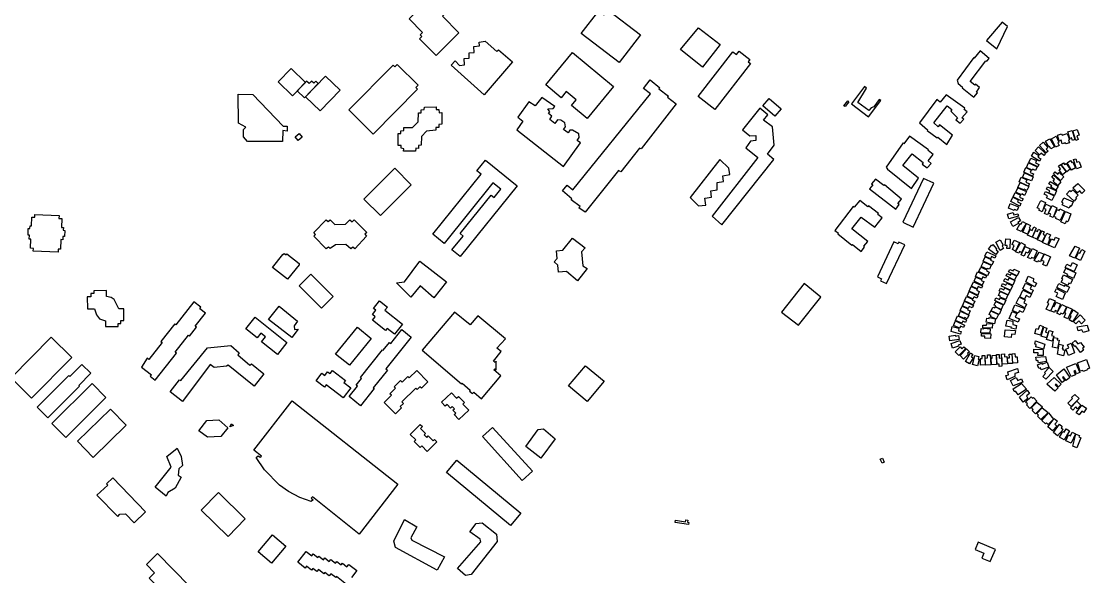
# Model space of a CAD drawing. Header units: metres. Extents: x -118 to 4032, y -3666 to 171.
# Drawn here: x 2927 to 3889, y -3148 to -2648 of the extents above; entities that cross this region are included whole.
import ezdxf

# ---------------------------------------------------------------- set-up
doc = ezdxf.new("R2010")
doc.units = ezdxf.units.M
doc.layers.add('CIVIL_BUILDING', color=6, linetype='Continuous')

msp = doc.modelspace()

# ---------------------------------------------------------------- linework, layer by layer
at = {"layer": 'CIVIL_BUILDING'}
for points in [[(3294.28, -2621.79), (3311.04, -2638.76), (3306.27, -2643.47), (3321.09, -2658.48), (3300.56, -2678.76), (3285.63, -2663.64), (3287.61, -2661.68), (3286.22, -2660.27), (3288.34, -2658.18), (3276.2, -2645.87), (3284.15, -2638.02), (3281.04, -2634.86), (3294.28, -2621.79)], [(3484.52, -2660.18), (3465.35, -2685.09), (3431.32, -2658.91), (3447.06, -2638.46), (3452.07, -2642.31), (3455.5, -2637.85), (3484.52, -2660.18)], [(3536.77, -2653.79), (3556.37, -2668.99), (3540.37, -2689.39), (3520.77, -2673.39), (3536.77, -2653.79)], [(3805.58, -2672.77), (3815.16, -2652.53), (3810.38, -2648.85), (3796.17, -2665.37), (3805.58, -2672.77)], [(3344.63, -2665.91), (3355.35, -2675.05), (3356.68, -2673.72), (3369.32, -2684.6), (3343.72, -2714.2), (3314.23, -2687.37), (3317.68, -2683.62), (3321.58, -2687.91), (3326.08, -2687.22), (3325.82, -2681.54), (3330.24, -2681.29), (3330.24, -2676.25), (3334.78, -2675.99), (3334.66, -2670.82), (3339.7, -2670.19), (3339.39, -2666.78), (3344.63, -2665.91)], [(3536.5, -2715.68), (3567.97, -2675.45), (3571.15, -2677.95), (3573.58, -2674.84), (3583.17, -2682.34), (3581.58, -2684.37), (3583.78, -2686.08), (3551.47, -2727.38), (3536.5, -2715.68)], [(3785.05, -2716.31), (3788.08, -2712.27), (3787.32, -2711.72), (3790.12, -2707.7), (3786.45, -2704.69), (3785.72, -2705.53), (3781.69, -2702.26), (3795.71, -2683.6), (3796.49, -2683.97), (3798.62, -2681.34), (3790.61, -2674.46), (3785.34, -2681.22), (3784.83, -2680.72), (3769.92, -2701.01), (3770.76, -2703.89), (3774.83, -2707.43), (3774.38, -2708), (3785.05, -2716.31)], [(3423.32, -2676.11), (3460.46, -2706.69), (3436.75, -2735.48), (3422.5, -2723.74), (3426.65, -2718.71), (3417.65, -2711.3), (3413.15, -2716.77), (3399.26, -2705.33), (3423.32, -2676.11)], [(3170.03, -2690.5), (3182.92, -2702.96), (3171.22, -2715.07), (3158.32, -2702.61), (3170.03, -2690.5)], [(3265.58, -2686.8), (3284.46, -2705.55), (3282.34, -2707.68), (3283.89, -2709.21), (3243.86, -2749.54), (3221.88, -2727.72), (3261.89, -2687.4), (3263.45, -2688.95), (3265.58, -2686.8)], [(3175.44, -2710.7), (3181.91, -2716.95), (3194.39, -2704.04), (3192.2, -2701.93), (3190.4, -2703.81), (3188.39, -2701.87), (3186.22, -2704.12), (3183.93, -2701.91), (3175.44, -2710.7)], [(3200.94, -2697.26), (3214.21, -2710.09), (3196.18, -2728.74), (3182.91, -2715.92), (3200.94, -2697.26)], [(3516.86, -2722.26), (3485.13, -2762.86), (3483.9, -2762.35), (3467.05, -2783.49), (3464.79, -2782.4), (3434.7, -2819.8), (3429.06, -2815.83), (3430.21, -2814.69), (3422.29, -2808.61), (3422.89, -2807.85), (3414.4, -2800.68), (3418.49, -2795.59), (3423.73, -2799.81), (3493.63, -2713.39), (3487.44, -2708.61), (3493.37, -2700.55), (3502.1, -2707.95), (3501.29, -2708.88), (3509.81, -2715.49), (3509.12, -2716.34), (3516.86, -2722.26)], [(3674.76, -2722.42), (3690.17, -2733.88), (3701.07, -2719.24), (3699.78, -2718.32), (3694.85, -2724.92), (3692.28, -2725.85), (3690.35, -2728.44), (3680.3, -2720.97), (3688.09, -2708.16), (3686.37, -2706.82), (3674.76, -2722.42)], [(3135.55, -2713.84), (3162.68, -2742.5), (3166.28, -2742.51), (3166.31, -2746.79), (3162.34, -2746.26), (3162.3, -2756.26), (3130.52, -2756.13), (3127.09, -2751.9), (3127.13, -2745.36), (3129.15, -2743.44), (3122.54, -2739.64), (3122.14, -2713.64), (3135.55, -2713.84)], [(3373.18, -2745.71), (3415.42, -2778.82), (3430.68, -2757.51), (3427.61, -2755.41), (3429.53, -2752.62), (3429.14, -2749.17), (3423.29, -2745.9), (3420.89, -2746), (3419.45, -2748.5), (3415.22, -2745.52), (3417.14, -2743.12), (3416.38, -2739.47), (3412.82, -2736.98), (3409.75, -2736.78), (3407.54, -2739.95), (3403.13, -2736.4), (3404.66, -2733.42), (3401.69, -2731.02), (3402.95, -2729.51), (3401.31, -2726.89), (3405.91, -2726.41), (3407.35, -2724.59), (3395.74, -2716.53), (3389.79, -2724.21), (3384.13, -2720.65), (3374.14, -2734.28), (3378.56, -2738.03), (3373.18, -2745.71)], [(3594.73, -2724.05), (3600.41, -2717.41), (3611.37, -2726.79), (3605.7, -2733.42), (3594.73, -2724.05)], [(3667.92, -2724.1), (3671.26, -2719.64), (3672.25, -2720.38), (3668.91, -2724.84), (3667.92, -2724.1)], [(3760.53, -2758.82), (3765.67, -2750.48), (3754.09, -2741.27), (3752.82, -2742.87), (3748.91, -2739.44), (3760.75, -2724.23), (3765.06, -2727.51), (3764.13, -2729.03), (3770.34, -2734.84), (3768.75, -2736.84), (3772.63, -2739.81), (3775.75, -2736.18), (3774.02, -2734.84), (3778.79, -2729.57), (3776.06, -2727.34), (3776.72, -2726.32), (3760.08, -2714.21), (3754.69, -2720.71), (3751.64, -2718.32), (3736.03, -2739.46), (3743.14, -2745.76), (3742.88, -2746.34), (3751.97, -2752.86), (3752.38, -2752.37), (3760.53, -2758.82)], [(3284.37, -2738.63), (3284.63, -2730.46), (3287.16, -2730.32), (3287.16, -2727.67), (3289.88, -2727.47), (3290.08, -2725.21), (3300.45, -2725.01), (3300.58, -2727.47), (3302.98, -2727.53), (3303.17, -2730.32), (3305.63, -2730.12), (3305.57, -2740.69), (3303.11, -2740.89), (3302.91, -2743.48), (3300.38, -2743.61), (3300.38, -2746.14), (3291.94, -2747), (3287.36, -2751.65), (3286.96, -2759.56), (3284.77, -2759.76), (3284.63, -2762.42), (3282.18, -2762.15), (3281.91, -2764.94), (3271.28, -2764.94), (3271.35, -2762.75), (3269.15, -2762.35), (3268.95, -2759.83), (3266.43, -2759.69), (3266.43, -2749.13), (3268.82, -2749), (3268.82, -2746.47), (3271.55, -2746.34), (3271.55, -2743.68), (3279.25, -2743.48), (3284.37, -2738.63)], [(3549.17, -2823.45), (3557.82, -2831.25), (3604.79, -2772.37), (3598.93, -2767.5), (3605.15, -2759.39), (3603.44, -2743.15), (3595.33, -2737.03), (3599.38, -2732.16), (3592.08, -2726.3), (3576.39, -2745.68), (3583.24, -2751.09), (3588.47, -2750.91), (3588.57, -2755.33), (3583.7, -2755.87), (3579.55, -2761.91), (3590.35, -2770.51), (3549.17, -2823.45)], [(3173.56, -2751.9), (3177.2, -2748.95), (3179.91, -2752.3), (3176.27, -2755.24), (3173.56, -2751.9)], [(3728.88, -2798.56), (3735.06, -2789.19), (3720.87, -2777.92), (3729.31, -2767.43), (3739.38, -2775.15), (3738.35, -2776.68), (3742.81, -2779.96), (3746.42, -2775.99), (3743.68, -2773.64), (3748.14, -2767.97), (3743.67, -2764.44), (3744.12, -2763.72), (3726.97, -2751.27), (3721.8, -2758.22), (3721.27, -2757.55), (3706.06, -2779.39), (3707.2, -2781.21), (3728.88, -2798.56)], [(3859.15, -2751.56), (3861.53, -2756.91), (3860.69, -2757.36), (3861.86, -2759.74), (3858.55, -2761.42), (3854.77, -2753.69), (3859.15, -2751.56)], [(3868.99, -2748.92), (3871.04, -2754.4), (3870.06, -2754.65), (3870.94, -2757.36), (3867.64, -2758.45), (3867.26, -2757.3), (3864.56, -2758.2), (3863.58, -2755.1), (3861.86, -2755.68), (3860.23, -2750.66), (3864, -2749.44), (3864.33, -2750.4), (3868.99, -2748.92)], [(3873.41, -2746.34), (3876.02, -2754.4), (3873.74, -2755.17), (3873, -2752.85), (3871.32, -2753.37), (3869.45, -2747.63), (3873.41, -2746.34)], [(3878.12, -2745.31), (3879.8, -2750.47), (3877.8, -2751.18), (3878.87, -2754.46), (3876.68, -2755.17), (3873.93, -2746.67), (3878.12, -2745.31)], [(3843.12, -2760.97), (3849.6, -2767.15), (3847.88, -2768.96), (3845.45, -2766.64), (3844.1, -2768.12), (3840.05, -2764.19), (3843.12, -2760.97)], [(3847.22, -2756.91), (3851.51, -2761.68), (3850.07, -2763.03), (3851.74, -2764.9), (3849.93, -2766.51), (3843.96, -2759.94), (3847.22, -2756.91)], [(3853.33, -2753.69), (3857.66, -2760.97), (3854.35, -2762.96), (3853, -2760.71), (3852.4, -2761.1), (3849.37, -2756.01), (3853.33, -2753.69)], [(3836.32, -2771.08), (3841.3, -2773.34), (3840.37, -2775.46), (3843.54, -2776.88), (3842.7, -2778.88), (3834.5, -2775.27), (3836.32, -2771.08)], [(3838.97, -2765.93), (3843.5, -2768.7), (3842.56, -2770.24), (3845.36, -2771.92), (3844.15, -2773.98), (3836.78, -2769.54), (3838.97, -2765.93)], [(3263.35, -2780.36), (3235.49, -2808.05), (3250.33, -2822.98), (3278.19, -2795.28), (3263.35, -2780.36)], [(3344.99, -2773.12), (3373.53, -2796.24), (3322.21, -2859.62), (3314.84, -2853.65), (3324.8, -2841.36), (3322.08, -2839.15), (3350.23, -2804.39), (3352.95, -2806.6), (3358.89, -2799.26), (3351.78, -2793.51), (3307.72, -2847.92), (3297.48, -2839.62), (3341.1, -2785.76), (3337.27, -2782.66), (3344.99, -2773.12)], [(3556.12, -2772.36), (3529.33, -2806.76), (3536.89, -2814.28), (3543.48, -2813.5), (3542.69, -2807.38), (3548.65, -2806.44), (3548.03, -2800.64), (3553.83, -2799.85), (3553.67, -2793.11), (3559.32, -2792.17), (3558.85, -2786.99), (3565.13, -2786.05), (3564.34, -2780.09), (3556.12, -2772.36)], [(3831.75, -2779.71), (3836.69, -2781.97), (3835.76, -2784.03), (3838.74, -2785.38), (3837.76, -2787.51), (3829.84, -2783.84), (3831.75, -2779.71)], [(3834.27, -2775.33), (3841.96, -2779), (3840.33, -2782.42), (3837.9, -2781.26), (3837.53, -2782.1), (3832.26, -2779.58), (3834.27, -2775.33)], [(3863.07, -2776.88), (3868.15, -2783.58), (3864.89, -2786.09), (3861.72, -2781.84), (3863.07, -2780.87), (3861.16, -2778.36), (3863.07, -2776.88)], [(3865.54, -2775.53), (3866.61, -2776.94), (3867.96, -2775.98), (3871.78, -2781.26), (3868.57, -2783.64), (3863.67, -2776.88), (3865.54, -2775.53)], [(3872.11, -2773.46), (3873.13, -2775.2), (3873.93, -2774.69), (3876.58, -2779.84), (3872.76, -2782.1), (3868.85, -2775.4), (3872.11, -2773.46)], [(3876.77, -2771.85), (3877.8, -2774.95), (3879.8, -2774.3), (3881.48, -2779.39), (3877.24, -2780.81), (3874.53, -2772.56), (3876.77, -2771.85)], [(3714.54, -2817.26), (3717.68, -2813.07), (3716.58, -2811.98), (3719.69, -2808.27), (3704.35, -2795.26), (3703.76, -2795.97), (3696.31, -2790.21), (3692.83, -2794.19), (3693.95, -2795.28), (3690.89, -2798.73), (3714.54, -2817.26)], [(3730.26, -2833.28), (3748.74, -2793.77), (3739.51, -2789.45), (3721.04, -2828.96), (3730.26, -2833.28)], [(3827.56, -2788.35), (3832.68, -2790.73), (3831.8, -2792.73), (3834.97, -2794.21), (3833.99, -2796.33), (3825.69, -2792.53), (3827.56, -2788.35)], [(3830.63, -2784.55), (3838.37, -2788.09), (3836.83, -2791.5), (3828.77, -2788.54), (3830.63, -2784.55)], [(3856.73, -2786.61), (3863.35, -2792.6), (3860.46, -2795.82), (3856.22, -2792.02), (3857.57, -2790.47), (3855.19, -2788.28), (3856.73, -2786.61)], [(3858.22, -2783.51), (3860.46, -2785.58), (3861.86, -2784.09), (3866.05, -2788.02), (3863.07, -2791.24), (3856.64, -2785.25), (3858.22, -2783.51)], [(3824.53, -2797.88), (3832.31, -2801.36), (3830.63, -2804.77), (3828.07, -2803.48), (3827.74, -2804.26), (3822.62, -2801.75), (3824.53, -2797.88)], [(3826.62, -2793.24), (3834.31, -2796.78), (3832.73, -2800.26), (3830.21, -2799.1), (3829.84, -2799.88), (3824.67, -2797.49), (3826.62, -2793.24)], [(3851.37, -2796.98), (3859.39, -2800.78), (3857.43, -2804.9), (3852.4, -2802.52), (3853.33, -2800.59), (3850.35, -2799.17), (3851.37, -2796.98)], [(3853.75, -2792.21), (3860.88, -2796.53), (3858.73, -2799.94), (3854.4, -2797.3), (3855.15, -2796.08), (3852.4, -2794.4), (3853.75, -2792.21)], [(3874.02, -2799.81), (3878.87, -2804.39), (3876.77, -2806.64), (3877.47, -2807.35), (3875.14, -2809.86), (3868.52, -2803.61), (3871.5, -2800.46), (3872.48, -2801.36), (3874.02, -2799.81)], [(3878.45, -2794.14), (3884.93, -2800.39), (3882.18, -2802.9), (3880.27, -2800.71), (3878.17, -2802.58), (3874.11, -2798.07), (3878.45, -2794.14)], [(3683.38, -2855.19), (3686.43, -2851.28), (3685.76, -2850.36), (3689.32, -2846.14), (3675, -2834.94), (3683.55, -2824.37), (3695.66, -2833.43), (3702.2, -2824.96), (3698.52, -2822.07), (3699.03, -2821.08), (3690.14, -2814.17), (3689.55, -2815.05), (3682.13, -2809.26), (3677.05, -2815.43), (3676.16, -2814.87), (3659.83, -2836.37), (3662.87, -2838.84), (3662.38, -2839.37), (3675.11, -2849.64), (3675.48, -2849.1), (3683.38, -2855.19)], [(3820.1, -2806.38), (3824.95, -2808.77), (3824.11, -2810.44), (3827.32, -2812.05), (3826.21, -2814.31), (3818.14, -2810.38), (3820.1, -2806.38)], [(3822.24, -2802.13), (3827, -2804.45), (3826.11, -2806.32), (3829.23, -2807.8), (3828.26, -2809.8), (3820.38, -2805.93), (3822.24, -2802.13)], [(3845.17, -2809.22), (3849.37, -2811.15), (3846.34, -2819.53), (3843.4, -2818.17), (3843.96, -2816.88), (3842.05, -2816.05), (3845.17, -2809.22)], [(3849.41, -2801.29), (3857.24, -2805.03), (3855.19, -2809.28), (3850.39, -2806.96), (3851.28, -2805.1), (3848.3, -2803.68), (3849.41, -2801.29)], [(3866, -2806.83), (3874.39, -2810.44), (3872.44, -2814.63), (3871.6, -2814.18), (3870.66, -2816.18), (3864.56, -2813.34), (3865.45, -2811.34), (3864.23, -2810.76), (3866, -2806.83)], [(3817.63, -2812.18), (3825.27, -2815.14), (3824.02, -2818.43), (3821.55, -2817.46), (3821.27, -2818.24), (3816.05, -2816.24), (3817.63, -2812.18)], [(3849.88, -2812.5), (3854.68, -2814.69), (3851.23, -2822.36), (3848.44, -2821.07), (3850.07, -2817.46), (3848.06, -2816.56), (3849.88, -2812.5)], [(3855.33, -2813.99), (3859.62, -2815.92), (3856.31, -2824.55), (3853.51, -2823.33), (3854.26, -2821.59), (3852.3, -2820.68), (3855.33, -2813.99)], [(3862.42, -2816.95), (3866.56, -2818.88), (3862.7, -2827.26), (3858.78, -2825.45), (3859.15, -2824.61), (3857.1, -2823.71), (3859.99, -2817.4), (3861.86, -2818.24), (3862.42, -2816.95)], [(3867.36, -2819.2), (3872.25, -2821.39), (3869.83, -2827.9), (3869.22, -2828.42), (3868.1, -2827.9), (3867.03, -2830.22), (3863.16, -2828.48), (3867.36, -2819.2)], [(2939.08, -2822.06), (2960.92, -2822.89), (2960.82, -2825.51), (2963.53, -2825.61), (2963.23, -2833.57), (2964.78, -2833.63), (2964.69, -2836.17), (2965.98, -2836.22), (2965.77, -2841.73), (2964.29, -2841.67), (2964.18, -2844.66), (2962.54, -2844.6), (2962.21, -2853.11), (2960.12, -2853.03), (2960.02, -2855.74), (2937.7, -2854.88), (2937.8, -2852.42), (2935.33, -2852.33), (2935.63, -2844.24), (2934.05, -2844.18), (2934.18, -2840.67), (2932.95, -2840.62), (2933.18, -2834.61), (2934.72, -2834.66), (2934.81, -2832.18), (2936.05, -2832.22), (2936.35, -2824.34), (2938.99, -2824.43), (2939.08, -2822.06)], [(3209.28, -2831.06), (3219.08, -2830.75), (3222.92, -2826.75), (3224.88, -2828.48), (3226.84, -2826.83), (3238.2, -2838.04), (3236.48, -2839.77), (3237.81, -2841.41), (3227.23, -2852.77), (3225.43, -2851.28), (3223.7, -2852.93), (3219.24, -2848.95), (3210.04, -2849.35), (3205.21, -2852.62), (3203.57, -2851.21), (3201.45, -2852.85), (3190.48, -2841.56), (3191.97, -2839.92), (3190.4, -2838.12), (3201.45, -2826.68), (3203.17, -2828.16), (3204.97, -2826.75), (3209.28, -2831.06)], [(3820.38, -2820.11), (3821.08, -2822.3), (3824.48, -2821.26), (3825.13, -2823.45), (3816.47, -2825.97), (3815.16, -2821.72), (3820.38, -2820.11)], [(3825.18, -2824.61), (3826.95, -2827.77), (3824.67, -2829.06), (3825.13, -2829.9), (3820.15, -2832.67), (3817.91, -2828.67), (3825.18, -2824.61)], [(3828.72, -2828.29), (3832.08, -2830.09), (3827.65, -2837.37), (3823.78, -2835.37), (3826.62, -2830.03), (3827.56, -2830.54), (3828.72, -2828.29)], [(3832.45, -2830.15), (3835.9, -2831.77), (3834.78, -2834.21), (3835.48, -2834.54), (3833.1, -2839.75), (3828.95, -2837.82), (3832.45, -2830.15)], [(3838.83, -2833.18), (3841.07, -2834.21), (3837.3, -2842.46), (3833.29, -2840.59), (3835.67, -2835.44), (3837.44, -2836.27), (3838.83, -2833.18)], [(3843.17, -2835.24), (3845.36, -2836.27), (3841.72, -2844.2), (3837.62, -2842.33), (3840.33, -2836.47), (3842.24, -2837.31), (3843.17, -2835.24)], [(3846.01, -2836.53), (3848.25, -2837.56), (3847.22, -2839.75), (3849.27, -2840.72), (3846.57, -2846.58), (3842.33, -2844.65), (3846.01, -2836.53)], [(3434.7, -2852.1), (3431.42, -2855.55), (3432.8, -2868.17), (3436.52, -2870.67), (3427.96, -2881.65), (3417.94, -2873.26), (3410.94, -2873.78), (3410.34, -2867.47), (3406.79, -2864.54), (3409.56, -2861.42), (3408.96, -2854.61), (3414.83, -2854), (3423.47, -2843.19), (3434.7, -2852.1)], [(3698.11, -2877.97), (3701.83, -2879.73), (3700.94, -2881.61), (3706.17, -2884.09), (3722.66, -2849.19), (3717.46, -2846.74), (3716.69, -2848.37), (3712.94, -2846.59), (3698.11, -2877.97)], [(3808.64, -2844.65), (3811.29, -2849.67), (3810.41, -2850.12), (3811.76, -2852.64), (3808.59, -2854.31), (3804.58, -2846.84), (3808.64, -2844.65)], [(3813.58, -2843.94), (3817.58, -2844.2), (3817.26, -2852.64), (3814.74, -2852.44), (3814.93, -2850), (3813.2, -2849.87), (3813.58, -2843.94)], [(3821.27, -2844.91), (3826.11, -2847.23), (3822.43, -2854.96), (3819.63, -2853.6), (3821.36, -2850), (3819.31, -2849.03), (3821.27, -2844.91)], [(3827.09, -2847.29), (3831.29, -2849.22), (3828.58, -2855.28), (3827.7, -2856.05), (3826.16, -2855.34), (3825.46, -2856.76), (3822.57, -2855.47), (3827.09, -2847.29)], [(3850.53, -2838.72), (3853.84, -2840.27), (3852.35, -2843.49), (3853.51, -2844), (3851.14, -2849.29), (3846.66, -2847.23), (3850.53, -2838.72)], [(3858.59, -2842.39), (3861.9, -2843.88), (3857.57, -2851.86), (3852.21, -2849.48), (3854.73, -2843.81), (3857.38, -2845.04), (3858.59, -2842.39)], [(3166.21, -2857.36), (3177.1, -2866.17), (3177.2, -2867.32), (3166.77, -2880.21), (3153.3, -2869.59), (3162.38, -2857.93), (3163.77, -2857.2), (3165.47, -2858.24), (3166.21, -2857.36)], [(3796.75, -2855.47), (3804.77, -2859.27), (3803.79, -2861.27), (3800.81, -2859.85), (3799.92, -2861.78), (3794.89, -2859.4), (3796.75, -2855.47)], [(3802.06, -2848.9), (3805.47, -2852.96), (3804.95, -2853.67), (3806.96, -2855.21), (3804.86, -2858.05), (3798.15, -2853.09), (3800.85, -2849.42), (3801.41, -2849.8), (3802.06, -2848.9)], [(3831.01, -2850.7), (3835.76, -2852.89), (3833.89, -2856.89), (3831.8, -2855.92), (3830.21, -2859.4), (3827.56, -2858.18), (3831.01, -2850.7)], [(3837.76, -2852.7), (3842.1, -2854.63), (3838.97, -2861.66), (3836.74, -2860.69), (3836.23, -2861.91), (3833.24, -2860.63), (3837.76, -2852.7)], [(3843.64, -2855.73), (3848.11, -2857.79), (3844.89, -2864.55), (3842.84, -2863.65), (3842.33, -2864.75), (3839.3, -2863.4), (3843.64, -2855.73)], [(3848.2, -2857.47), (3853.84, -2860.05), (3850.39, -2868.61), (3847.13, -2867.07), (3848.39, -2864.3), (3845.69, -2863.07), (3848.2, -2857.47)], [(3876.3, -2850.45), (3880.13, -2852.31), (3875.74, -2861.4), (3871.13, -2859.14), (3876.3, -2850.45)], [(3882.04, -2853.54), (3885.02, -2854.96), (3881.01, -2863.46), (3876.68, -2861.4), (3879.15, -2856.18), (3880.5, -2856.82), (3882.04, -2853.54)], [(3285.77, -2863.85), (3309.77, -2882.64), (3298.57, -2897.05), (3286.17, -2886.24), (3277.77, -2896.25), (3264.97, -2883.45), (3272.17, -2882.64), (3285.77, -2863.85)], [(3793.54, -2864.55), (3800.48, -2867.71), (3798.9, -2871.19), (3797.12, -2870.42), (3796.8, -2871.13), (3791.63, -2868.74), (3793.54, -2864.55)], [(3795.12, -2859.92), (3800.39, -2862.36), (3800.01, -2863.14), (3802.48, -2864.3), (3800.99, -2867.65), (3793.21, -2864.04), (3795.12, -2859.92)], [(3873.74, -2865.2), (3877.94, -2867.13), (3875.14, -2873.32), (3867.26, -2869.71), (3868.57, -2866.74), (3872.3, -2868.42), (3873.74, -2865.2)], [(3187.74, -2875.58), (3207.75, -2895.71), (3197.22, -2906.17), (3177.22, -2886.03), (3187.74, -2875.58)], [(3788.32, -2873.44), (3796.38, -2877.12), (3795.4, -2879.24), (3793.07, -2878.21), (3792.14, -2880.21), (3786.41, -2877.63), (3788.32, -2873.44)], [(3791.35, -2869.39), (3796.75, -2871.83), (3796.33, -2872.74), (3798.71, -2873.83), (3797.12, -2877.31), (3789.48, -2873.38), (3791.35, -2869.39)], [(3818.56, -2874.99), (3823.36, -2877.25), (3821.64, -2880.92), (3813.95, -2877.31), (3814.93, -2875.18), (3817.86, -2876.54), (3818.56, -2874.99)], [(3820.99, -2871.19), (3825.65, -2873.38), (3823.92, -2877.12), (3816.28, -2873.51), (3817.3, -2871.32), (3820.29, -2872.67), (3820.99, -2871.19)], [(3865.59, -2876.34), (3873.65, -2880.47), (3871.83, -2884.33), (3870.62, -2883.75), (3869.69, -2885.88), (3863.58, -2882.98), (3864.98, -2880.02), (3864.05, -2879.56), (3865.59, -2876.34)], [(3867.82, -2870.29), (3876.91, -2874.6), (3874.63, -2879.44), (3868.99, -2876.73), (3869.45, -2875.83), (3865.96, -2874.15), (3867.82, -2870.29)], [(3631.96, -2884.09), (3611.69, -2909.81), (3627.06, -2921.64), (3647.2, -2896.34), (3631.96, -2884.09)], [(3782.54, -2886.71), (3787.9, -2889.1), (3787.38, -2890.19), (3789.85, -2891.29), (3788.46, -2894.57), (3780.63, -2891.03), (3782.54, -2886.71)], [(3784.64, -2882.53), (3792.7, -2886.2), (3791.77, -2888.26), (3788.74, -2886.91), (3787.85, -2888.84), (3782.82, -2886.59), (3784.64, -2882.53)], [(3786.64, -2878.28), (3791.81, -2880.53), (3791.44, -2881.37), (3793.82, -2882.4), (3792.37, -2885.68), (3785.1, -2881.88), (3786.64, -2878.28)], [(3814.65, -2883.75), (3819.68, -2886.07), (3817.82, -2890), (3809.85, -2886.33), (3810.87, -2884.07), (3813.86, -2885.43), (3814.65, -2883.75)], [(3816.84, -2878.98), (3821.87, -2881.37), (3819.91, -2885.56), (3811.9, -2881.82), (3812.92, -2879.63), (3815.91, -2880.98), (3816.84, -2878.98)], [(3831.52, -2883.62), (3836.97, -2886.2), (3835.76, -2888.84), (3838.32, -2890.06), (3836.78, -2893.29), (3829, -2888.91), (3831.52, -2883.62)], [(3833.85, -2877.44), (3838.74, -2879.56), (3838.23, -2882.27), (3841.49, -2883.69), (3839.95, -2887.17), (3831.66, -2882.46), (3833.85, -2877.44)], [(3861.44, -2883.94), (3866.61, -2886.39), (3867.03, -2885.49), (3870.99, -2887.29), (3868.75, -2892.06), (3859.62, -2887.81), (3861.44, -2883.94)], [(2992.83, -2906.94), (2994.73, -2912.33), (2997.26, -2915.74), (3002.79, -2917.55), (3002.76, -2922.79), (3014.14, -2922.83), (3014.2, -2920.19), (3016.7, -2920.04), (3016.55, -2917.33), (3019.14, -2917.38), (3019.13, -2906.79), (3014.69, -2906.85), (3010.65, -2898.52), (3007.93, -2896.64), (3003.68, -2895.87), (3003.57, -2890.48), (2992.14, -2890.53), (2992.2, -2893.17), (2989.49, -2893.22), (2989.63, -2895.94), (2986.33, -2895.95), (2986.44, -2906.94), (2992.83, -2906.94)], [(3778.44, -2895.73), (3783.8, -2898.05), (3783.33, -2898.95), (3785.75, -2900.05), (3784.22, -2903.33), (3776.57, -2899.73), (3778.44, -2895.73)], [(3780.81, -2891.42), (3788.6, -2895.15), (3787.66, -2897.15), (3785.24, -2895.99), (3783.75, -2897.86), (3778.86, -2895.48), (3780.81, -2891.42)], [(3808.73, -2891.22), (3815.44, -2894.38), (3813.62, -2898.5), (3808.5, -2896.25), (3808.78, -2895.6), (3807.1, -2894.9), (3808.73, -2891.22)], [(3812.69, -2888.07), (3817.72, -2890.26), (3815.91, -2894.38), (3807.84, -2890.58), (3808.82, -2888.39), (3811.94, -2889.81), (3812.69, -2888.07)], [(3825.65, -2896.31), (3831.05, -2898.83), (3829.84, -2901.47), (3832.4, -2902.69), (3830.82, -2906.04), (3823.04, -2901.92), (3825.65, -2896.31)], [(3829.05, -2890.06), (3836.74, -2893.67), (3835.39, -2896.57), (3831.94, -2894.96), (3830.45, -2898.12), (3826.21, -2896.18), (3829.05, -2890.06)], [(3859.25, -2888.58), (3867.31, -2892.83), (3864.84, -2898.37), (3859.15, -2895.73), (3860.46, -2892.9), (3857.8, -2891.68), (3859.25, -2888.58)], [(3082.45, -2900.54), (3066.1, -2921.2), (3065.2, -2920.5), (3052.59, -2936.43), (3053.68, -2937.29), (3041.76, -2952.36), (3040.43, -2951.31), (3035.3, -2959.28), (3044.09, -2966.24), (3043.07, -2967.53), (3047.49, -2971.03), (3066.71, -2946.73), (3065.52, -2945.79), (3077.53, -2930.61), (3078.54, -2931.41), (3084.8, -2923.5), (3083.49, -2922.47), (3092.69, -2910.84), (3087.63, -2906.83), (3088.7, -2905.48), (3082.45, -2900.54)], [(3159.14, -2904.42), (3175.58, -2917.98), (3172.58, -2922.17), (3173.01, -2925.51), (3176.29, -2925.1), (3170.49, -2932.67), (3149.68, -2916.36), (3159.14, -2904.42)], [(3270.19, -2920.75), (3263.02, -2929.81), (3256.48, -2924.63), (3255.05, -2926.43), (3243.23, -2917.06), (3245.7, -2913.94), (3243.26, -2912.01), (3246.31, -2908.15), (3244.18, -2906.45), (3249.58, -2899.63), (3256.65, -2905.23), (3254.32, -2908.17), (3270.19, -2920.75)], [(3774.29, -2904.37), (3779.65, -2906.75), (3779.28, -2907.65), (3781.75, -2908.75), (3780.16, -2912.22), (3772.47, -2908.49), (3774.29, -2904.37)], [(3776.48, -2900.05), (3784.54, -2903.79), (3783.52, -2906.04), (3780.58, -2904.69), (3779.74, -2906.49), (3774.62, -2904.11), (3776.48, -2900.05)], [(3804.3, -2905.2), (3809.38, -2907.84), (3807.61, -2911.9), (3800.62, -2908.81), (3802.16, -2905.33), (3803.93, -2906.1), (3804.3, -2905.2)], [(3804.58, -2900.31), (3811.39, -2903.27), (3809.57, -2907.39), (3804.39, -2905.07), (3804.77, -2904.24), (3803.14, -2903.46), (3804.58, -2900.31)], [(3808.68, -2896.83), (3813.62, -2899.02), (3811.8, -2903.14), (3803.7, -2899.41), (3804.77, -2897.02), (3807.98, -2898.44), (3808.68, -2896.83)], [(3821.96, -2903.21), (3830.73, -2906.56), (3829.09, -2910.03), (3825.97, -2908.55), (3824.95, -2910.74), (3819.63, -2908.23), (3821.96, -2903.21)], [(3853.19, -2897.47), (3858.13, -2899.79), (3853.84, -2909), (3849.97, -2907.2), (3852.44, -2901.98), (3851.32, -2901.47), (3853.19, -2897.47)], [(3859.06, -2900.76), (3863.12, -2902.56), (3860.18, -2909.26), (3858.22, -2908.36), (3857.43, -2910.1), (3854.35, -2908.75), (3856.26, -2904.37), (3857.24, -2904.82), (3859.06, -2900.76)], [(3864.14, -2903.08), (3868.47, -2905.07), (3865.4, -2911.77), (3863.26, -2910.81), (3862.65, -2912.16), (3859.53, -2910.68), (3864.14, -2903.08)], [(3868.85, -2905.14), (3873.46, -2907.2), (3869.59, -2915.83), (3866.24, -2914.29), (3867.78, -2910.87), (3866.52, -2910.36), (3868.85, -2905.14)], [(3137.46, -2914.42), (3166.2, -2937.27), (3157.66, -2948.02), (3143.37, -2936.65), (3147.02, -2932.05), (3142.72, -2928.64), (3139.26, -2933), (3129.11, -2924.93), (3137.46, -2914.42)], [(3317.24, -2909.77), (3287.91, -2944.21), (3323.49, -2974.5), (3323.97, -2973.94), (3331.28, -2980.17), (3330.65, -2980.91), (3333.34, -2983.2), (3334.41, -2981.94), (3341.33, -2987.83), (3358.82, -2967.28), (3352.43, -2961.84), (3353.35, -2960.76), (3354.64, -2961.87), (3354.65, -2953.96), (3353.78, -2955.34), (3352.25, -2953.96), (3359.29, -2945.26), (3355.37, -2942.3), (3362.98, -2933.88), (3338.19, -2913.16), (3331.17, -2921.2), (3317.24, -2909.77)], [(3770.33, -2913.19), (3778.44, -2916.86), (3777.41, -2919.05), (3774.94, -2917.96), (3774.1, -2919.83), (3768.42, -2917.38), (3770.33, -2913.19)], [(3772.89, -2909), (3780.53, -2912.61), (3779.04, -2915.83), (3776.71, -2914.74), (3776.29, -2915.7), (3770.98, -2913.19), (3772.89, -2909)], [(3798.8, -2914.8), (3804.44, -2915.96), (3803.51, -2920.47), (3795.96, -2918.92), (3796.71, -2915.25), (3798.66, -2915.64), (3798.8, -2914.8)], [(3800.2, -2908.75), (3807.05, -2912.03), (3805.14, -2916.09), (3800.06, -2913.64), (3800.39, -2912.93), (3798.62, -2912.03), (3800.2, -2908.75)], [(3819.35, -2909.33), (3823.6, -2911.07), (3822.2, -2914.48), (3826.07, -2916.03), (3824.9, -2918.92), (3816.79, -2915.64), (3819.35, -2909.33)], [(3874.67, -2907.91), (3878.77, -2910.68), (3873.69, -2918.73), (3870.66, -2916.67), (3872.67, -2913.64), (3871.41, -2912.8), (3874.67, -2907.91)], [(3880.68, -2912.35), (3885.3, -2917.18), (3881.99, -2920.34), (3879.47, -2917.7), (3876.68, -2920.41), (3874.58, -2918.22), (3880.68, -2912.35)], [(3229.61, -2923.34), (3242.13, -2933.51), (3222.46, -2957.72), (3209.95, -2947.56), (3229.61, -2923.34)], [(3765.48, -2922.92), (3771.54, -2924.4), (3771.03, -2926.65), (3773.59, -2927.3), (3772.98, -2929.55), (3764.36, -2927.43), (3765.48, -2922.92)], [(3768.51, -2917.76), (3776.57, -2921.44), (3775.55, -2923.63), (3773.03, -2922.47), (3772.15, -2924.4), (3766.6, -2921.89), (3768.51, -2917.76)], [(3793.96, -2924.27), (3799.73, -2924.92), (3799.46, -2928.91), (3791.11, -2928.59), (3791.39, -2924.59), (3793.91, -2924.79), (3793.96, -2924.27)], [(3796.47, -2920.02), (3801.65, -2920.34), (3801.41, -2924.34), (3793.02, -2923.88), (3793.16, -2921.44), (3796.38, -2921.63), (3796.47, -2920.02)], [(3814.88, -2917.06), (3820.05, -2918.09), (3820.05, -2921.05), (3823.46, -2921.76), (3822.71, -2925.24), (3818.56, -2924.34), (3818.75, -2923.43), (3813.76, -2922.4), (3814.88, -2917.06)], [(3844.24, -2921.69), (3847.36, -2922.66), (3844.85, -2930.65), (3839.81, -2929.04), (3841.17, -2924.72), (3843.08, -2925.3), (3844.24, -2921.69)], [(3847.97, -2923.3), (3850.72, -2924.14), (3849.6, -2927.75), (3851.88, -2928.46), (3850.49, -2932.97), (3845.45, -2931.42), (3847.97, -2923.3)], [(3886.98, -2921.44), (3888.51, -2926.72), (3883.48, -2928.2), (3882.32, -2925.82), (3878.87, -2926.78), (3877.84, -2923.18), (3886.98, -2921.44)], [(2953.88, -2932.5), (2972.37, -2950.79), (2936.13, -2987.43), (2917.65, -2969.15), (2953.88, -2932.5)], [(3269.73, -2925.55), (3278.21, -2932.37), (3255.22, -2960.91), (3256.67, -2962.08), (3243.86, -2977.98), (3244.77, -2978.71), (3232.38, -2994.09), (3222.21, -2985.89), (3229.79, -2976.48), (3228.57, -2975.5), (3233.42, -2969.47), (3232.33, -2968.6), (3252.33, -2943.78), (3252.9, -2944.24), (3258.59, -2937.19), (3259.65, -2938.05), (3269.73, -2925.55)], [(3768.32, -2930.45), (3768.46, -2931.36), (3771.21, -2930.97), (3771.73, -2934.45), (3763.29, -2935.74), (3762.59, -2931.36), (3768.32, -2930.45)], [(3791.91, -2928.97), (3800.29, -2929.49), (3800.06, -2933.55), (3794.79, -2933.22), (3794.93, -2931.55), (3791.77, -2931.36), (3791.91, -2928.97)], [(3813.25, -2925.75), (3822.43, -2926.4), (3821.96, -2930.07), (3818.8, -2929.68), (3818.42, -2932.65), (3812.5, -2931.94), (3813.25, -2925.75)], [(3852.91, -2926.27), (3855.98, -2927.17), (3854.82, -2930.84), (3856.96, -2931.55), (3855.57, -2935.99), (3850.39, -2934.38), (3852.91, -2926.27)], [(3857.06, -2932.58), (3860.18, -2933.22), (3859.85, -2934.77), (3861.9, -2935.22), (3860.32, -2942.44), (3855.85, -2941.47), (3857.06, -2932.58)], [(3145.35, -2965.38), (3136.7, -2976.57), (3113.3, -2957.58), (3111.61, -2958.43), (3100.53, -2959.84), (3096.95, -2957.11), (3072.14, -2990.38), (3060.87, -2981.73), (3069.45, -2970.88), (3070.48, -2971.26), (3094.7, -2941.98), (3115.75, -2939.82), (3123.17, -2946.5), (3121.86, -2948.28), (3132.85, -2957.58), (3134.16, -2956.36), (3145.35, -2965.38)], [(3772.24, -2935.29), (3773.4, -2938.7), (3770.84, -2939.54), (3771.12, -2940.38), (3765.81, -2942.24), (3764.36, -2937.99), (3772.24, -2935.29)], [(3775.83, -2940.96), (3777.55, -2942.69), (3771.4, -2948.88), (3768.18, -2945.66), (3772.56, -2941.21), (3774.1, -2942.76), (3775.83, -2940.96)], [(3778.39, -2943.02), (3780.86, -2945.46), (3779.14, -2947.2), (3779.93, -2947.98), (3775.73, -2952.23), (3772.47, -2948.94), (3778.39, -2943.02)], [(3838.97, -2943.21), (3847.46, -2943.6), (3847.32, -2948.94), (3842.7, -2948.88), (3842.75, -2946.62), (3838.93, -2946.5), (3838.97, -2943.21)], [(3840.56, -2935.54), (3848.95, -2938.64), (3847.78, -2943.21), (3840.61, -2941.08), (3841.17, -2939.02), (3839.72, -2938.64), (3840.56, -2935.54)], [(3861.86, -2938.57), (3865.4, -2939.47), (3864.56, -2942.76), (3865.35, -2942.95), (3865.12, -2943.79), (3866.84, -2944.24), (3865.59, -2949.07), (3860.23, -2947.65), (3861.86, -2938.57)], [(3872.53, -2937.86), (3875.56, -2946.43), (3870.11, -2948.75), (3867.68, -2943.08), (3870.48, -2941.92), (3869.36, -2939.22), (3872.53, -2937.86)], [(3876.3, -2935.42), (3878.49, -2938.25), (3881.01, -2937.28), (3884.27, -2941.47), (3882.64, -2942.69), (3883.67, -2943.98), (3880.92, -2946.17), (3876.35, -2940.31), (3875.74, -2940.83), (3873.37, -2937.73), (3876.3, -2935.42)], [(3781.89, -2946.62), (3783.94, -2947.91), (3782.63, -2949.97), (3784.45, -2951.13), (3781.05, -2956.54), (3777.32, -2954.23), (3781.89, -2946.62)], [(3785.89, -2948.75), (3789.53, -2949.65), (3788.88, -2952.23), (3789.67, -2952.49), (3788.27, -2958.09), (3783.84, -2957), (3785.89, -2948.75)], [(3794.79, -2948.81), (3795.21, -2957.38), (3791.02, -2957.51), (3790.79, -2951.58), (3792.51, -2951.52), (3792.42, -2948.94), (3794.79, -2948.81)], [(3799.69, -2948.23), (3800.15, -2957.19), (3795.54, -2957.45), (3795.21, -2951.2), (3797.36, -2951.07), (3797.22, -2948.36), (3799.69, -2948.23)], [(3804.95, -2948.56), (3805.42, -2957.06), (3800.85, -2957.32), (3800.53, -2951.46), (3801.46, -2951.39), (3801.32, -2948.75), (3804.95, -2948.56)], [(3807.61, -2947.85), (3807.84, -2951.2), (3809.99, -2951.07), (3810.22, -2958.61), (3807.75, -2958.73), (3807.61, -2956.74), (3805.79, -2956.8), (3805.23, -2947.98), (3807.61, -2947.85)], [(3812.41, -2947.46), (3812.6, -2950.04), (3814.74, -2949.91), (3815.21, -2956.35), (3810.55, -2956.67), (3809.94, -2947.65), (3812.41, -2947.46)], [(3819.17, -2947.59), (3819.59, -2956.03), (3815.44, -2956.22), (3815.21, -2951), (3816.93, -2950.94), (3816.79, -2947.65), (3819.17, -2947.59)], [(3821.87, -2947.2), (3822.01, -2950.23), (3823.83, -2950.17), (3824.11, -2955.58), (3819.96, -2955.77), (3819.54, -2947.33), (3821.87, -2947.2)], [(3849.6, -2949.65), (3850.35, -2954.23), (3843.03, -2955.51), (3842.66, -2953.39), (3841.26, -2953.65), (3840.65, -2950.42), (3849.6, -2949.65)], [(3886.51, -2952.49), (3889.21, -2960.28), (3886.98, -2961.05), (3887.26, -2961.83), (3883.25, -2963.18), (3882.97, -2962.41), (3880.78, -2963.11), (3878.31, -2955.38), (3886.51, -2952.49)], [(2981.54, -2956.92), (2970.69, -2967.86), (2969.69, -2966.86), (2941.31, -2995.48), (2950.92, -3005.01), (2979.23, -2976.45), (2978.63, -2975.87), (2989.55, -2964.85), (2981.54, -2956.92)], [(3223.66, -2978.01), (3216.74, -2987.05), (3201.44, -2975.34), (3199.96, -2977.28), (3192.52, -2971.59), (3197.64, -2964.89), (3200.22, -2966.87), (3202.82, -2963.47), (3204.99, -2965.13), (3207.12, -2962.35), (3218.94, -2971.39), (3217.49, -2973.29), (3223.66, -2978.01)], [(3283.04, -2962.39), (3293.19, -2972.58), (3287.35, -2978.39), (3286.03, -2977.07), (3283.46, -2979.63), (3282.14, -2978.29), (3269.69, -2990.67), (3271.03, -2992.03), (3268.2, -2994.85), (3269.39, -2996.05), (3263.89, -3001.51), (3253.63, -2991.2), (3260.27, -2984.6), (3258.95, -2983.27), (3264, -2978.26), (3262.82, -2977.08), (3268.5, -2971.42), (3269.94, -2972.87), (3274.99, -2967.85), (3276.26, -2969.13), (3283.04, -2962.39)], [(3435.12, -2958.09), (3451.81, -2972.09), (3436.62, -2990.2), (3419.93, -2976.19), (3435.12, -2958.09)], [(3824.25, -2960.6), (3825.27, -2964.27), (3821.92, -2965.18), (3821.92, -2967.88), (3814.79, -2970.78), (3813.76, -2966.98), (3816.14, -2966.34), (3815.44, -2963.69), (3824.25, -2960.6)], [(3850.91, -2954.93), (3852.58, -2959.38), (3845.64, -2961.89), (3844.89, -2959.96), (3843.5, -2960.47), (3842.28, -2957.32), (3845.97, -2955.9), (3846.34, -2956.74), (3850.91, -2954.93)], [(3852.63, -2959.83), (3856.26, -2963.37), (3849.65, -2970.2), (3847.04, -2967.69), (3849.55, -2965.05), (3848.53, -2964.08), (3852.63, -2959.83)], [(3866, -2960.86), (3871.36, -2968.72), (3867.96, -2971.3), (3865.68, -2968.2), (3864.89, -2968.78), (3866.84, -2971.42), (3864.33, -2973.29), (3859.29, -2966.4), (3866, -2960.86)], [(3876.82, -2956.22), (3880.31, -2964.27), (3877.42, -2965.5), (3876.12, -2962.47), (3875.05, -2962.92), (3876.54, -2966.27), (3872.62, -2967.95), (3868.43, -2959.44), (3876.82, -2956.22)], [(3823.18, -2968.78), (3824.48, -2971.49), (3827.74, -2969.94), (3829.19, -2972.91), (3820.24, -2976.26), (3817.86, -2971.3), (3823.18, -2968.78)], [(3857.29, -2968.85), (3863.53, -2974.71), (3861.25, -2976.96), (3858.97, -2974.71), (3858.22, -2975.42), (3860.92, -2978.12), (3857.85, -2981.15), (3850.77, -2974.77), (3857.29, -2968.85)], [(2990.63, -2974.1), (3003.13, -2986.6), (2967.03, -3022.7), (2954.53, -3010.2), (2990.63, -2974.1)], [(3314.4, -2982.48), (3319.03, -2987.4), (3320.77, -2985.76), (3326.02, -2991.34), (3324.67, -2992.6), (3329.95, -2998.19), (3320.98, -3006.64), (3316.76, -3002.16), (3318.17, -3000.83), (3315.69, -2998.2), (3317.01, -2996.95), (3315.07, -2994.88), (3313.59, -2996.27), (3310.43, -2992.92), (3308.83, -2994.43), (3305.48, -2990.88), (3314.4, -2982.48)], [(3827.74, -2974.19), (3832.36, -2979.28), (3824.71, -2984.24), (3822.66, -2981.22), (3821.13, -2981.22), (3820.24, -2978.9), (3827.74, -2974.19)], [(3832.96, -2980.19), (3835.15, -2983.21), (3832.45, -2985.21), (3833.52, -2987.72), (3829.28, -2990.88), (3825.97, -2986.37), (3832.96, -2980.19)], [(3170.88, -2989.86), (3265.93, -3064.78), (3231.15, -3109.68), (3189.06, -3076.22), (3188.04, -3077.39), (3189.77, -3078.8), (3188.12, -3080.45), (3177.7, -3076.84), (3167.67, -3071.44), (3159.36, -3065.64), (3145.96, -3051.69), (3138.6, -3040.8), (3140.32, -3039.23), (3142.2, -3040.49), (3143.14, -3039.62), (3136.4, -3033.98), (3170.88, -2989.86)], [(3836.41, -2986.11), (3837.76, -2987.46), (3838.51, -2986.76), (3841.72, -2990.04), (3835.25, -2996.48), (3832.22, -2993.46), (3833.15, -2992.55), (3831.56, -2990.94), (3836.41, -2986.11)], [(3841.58, -2991.01), (3846.9, -2995.19), (3840.47, -3001.51), (3837.34, -2998.29), (3838.32, -2997.38), (3836.74, -2995.77), (3841.58, -2991.01)], [(3875.84, -2983.86), (3879.66, -2987.59), (3872.62, -2994.81), (3869.59, -2991.78), (3873.69, -2987.59), (3872.9, -2986.82), (3875.84, -2983.86)], [(3877.66, -2990.11), (3881.34, -2993.65), (3878.31, -2996.87), (3876.68, -2995.26), (3873.93, -2998.16), (3871.88, -2996.16), (3877.66, -2990.11)], [(3007.3, -2997.25), (3021.42, -3011.75), (2991.71, -3040.65), (2977.6, -3026.15), (3007.3, -2997.25)], [(3846.34, -2996.16), (3851.74, -3000.28), (3845.13, -3006.53), (3842.14, -3003.57), (3843.12, -3002.54), (3841.58, -3001.06), (3846.34, -2996.16)], [(3852.21, -3000.54), (3856.59, -3006.08), (3851.79, -3010.98), (3850.3, -3009.43), (3849.32, -3010.46), (3846.24, -3007.37), (3852.21, -3000.54)], [(3882.18, -2993.52), (3886.51, -2996.42), (3883.95, -3000.22), (3882.04, -2998.93), (3879.8, -3002.22), (3877.19, -3000.48), (3882.18, -2993.52)], [(3094.07, -3007.56), (3104.81, -3006.88), (3112.94, -3014.04), (3106.6, -3021.75), (3094.49, -3022.44), (3086.91, -3016.79), (3094.07, -3007.56)], [(3116.16, -3010.53), (3118.06, -3011.99), (3114.78, -3013.03), (3116.16, -3010.53)], [(3286.21, -3010.88), (3288.14, -3012.8), (3286.38, -3014.57), (3290.98, -3019.14), (3289.79, -3020.34), (3292.08, -3022.61), (3293.33, -3021.35), (3297.88, -3025.86), (3299.19, -3024.54), (3301.33, -3026.66), (3292.64, -3035.39), (3287.56, -3030.34), (3286.16, -3031.74), (3280.75, -3026.37), (3282.17, -3024.95), (3277.17, -3019.98), (3286.21, -3010.88)], [(3857.34, -3005.5), (3860.18, -3008.01), (3857.8, -3010.78), (3859.67, -3012.39), (3855.85, -3016.77), (3851.65, -3013.04), (3857.34, -3005.5)], [(3862, -3010.85), (3864.47, -3012.97), (3863.49, -3014.13), (3865.26, -3015.61), (3860.37, -3021.28), (3856.73, -3018.13), (3862, -3010.85)], [(3351.39, -3013.58), (3387.29, -3053.05), (3378.16, -3061.35), (3342.26, -3021.88), (3351.39, -3013.58)], [(3397.36, -3015.04), (3407.68, -3023.91), (3394.81, -3041.34), (3381.37, -3030.86), (3392.54, -3015.54), (3397.36, -3015.04)], [(3868.01, -3015.04), (3871.13, -3016.84), (3866.42, -3024.96), (3862, -3022.38), (3864.98, -3017.29), (3866.28, -3018), (3868.01, -3015.04)], [(3873.37, -3017.93), (3876.4, -3019.29), (3872.53, -3027.92), (3867.82, -3025.79), (3870.25, -3020.38), (3871.92, -3021.15), (3873.37, -3017.93)], [(3876.72, -3019.74), (3879.99, -3020.96), (3879.47, -3022.25), (3881.43, -3022.96), (3877.75, -3031.91), (3874.07, -3030.56), (3876.72, -3019.74)], [(3067.3, -3032.41), (3070.9, -3039.94), (3072.23, -3047.8), (3068.67, -3050.79), (3068.19, -3056.53), (3071.03, -3058.43), (3065.38, -3068.4), (3058.94, -3072.31), (3057.29, -3075.52), (3047.35, -3067.32), (3061.81, -3049.49), (3057.9, -3039.96), (3067.3, -3032.41)], [(3319.18, -3042.99), (3376.77, -3090.88), (3367.46, -3102.08), (3309.86, -3054.2), (3319.18, -3042.99)], [(3702.49, -3041.3), (3704.17, -3045.04), (3702.3, -3045.88), (3700.61, -3042.15), (3702.49, -3041.3)], [(2994.95, -3074.61), (3013.75, -3093.96), (3015.67, -3091.76), (3020.88, -3091.48), (3028.56, -3099.58), (3038.85, -3089.7), (3009.22, -3058.97), (3003.73, -3064.46), (3004.97, -3065.56), (2994.95, -3074.61)], [(3104.56, -3072.26), (3128.66, -3095.97), (3113.13, -3111.76), (3089.03, -3088.06), (3104.56, -3072.26)], [(3308.08, -3130.28), (3301.48, -3142.21), (3264.1, -3121.74), (3262.41, -3116.07), (3272.13, -3096.53), (3283.13, -3103.05), (3277.8, -3112.94), (3278.73, -3115.31), (3308.08, -3130.28)], [(3515.92, -3099.24), (3516.25, -3097.13), (3525.2, -3098.51), (3525.44, -3096.98), (3527.39, -3097.28), (3527.13, -3098.98), (3528.28, -3099.16), (3527.98, -3101.11), (3515.92, -3099.24)], [(3336.59, -3100.17), (3342.08, -3099.57), (3355.03, -3109.73), (3355.62, -3116.32), (3332.19, -3146.19), (3327.03, -3147.03), (3319.92, -3140.6), (3340.73, -3116.58), (3340.31, -3114.21), (3330.92, -3107.53), (3336.59, -3100.17)], [(3153.2, -3110.46), (3165.11, -3120.48), (3152.24, -3135.78), (3140.32, -3125.77), (3153.2, -3110.46)], [(3786.09, -3123.46), (3793.97, -3126.84), (3792.09, -3131.22), (3799.65, -3134.47), (3804.33, -3123.59), (3788.89, -3116.95), (3786.09, -3123.46)], [(3049.5, -3127.14), (3078.5, -3156.49), (3068.73, -3166.14), (3058.43, -3155.72), (3053.43, -3160.66), (3042.13, -3149.23), (3046.94, -3144.47), (3039.55, -3136.98), (3049.5, -3127.14)]]:
    msp.add_lwpolyline(points, close=True, dxfattribs=at)
msp.add_lwpolyline([(3221.47, -3156.21), (3210.86, -3147.81), (3210.09, -3148.78), (3205.85, -3145.43), (3204.34, -3147.33), (3200.46, -3144.25), (3199.42, -3145.55), (3194.59, -3141.72), (3193.2, -3143.47), (3189.62, -3140.63), (3188.38, -3142.2), (3183.95, -3138.7), (3182.7, -3140.29), (3176.02, -3135), (3183.6, -3125.43), (3183.6, -3125.43), (3188.5, -3129.32), (3189.92, -3127.51), (3193.95, -3130.69), (3194.86, -3129.55), (3199, -3132.83), (3200.33, -3131.15), (3204.31, -3134.3), (3205.72, -3132.53), (3209.86, -3135.81), (3211.06, -3134.29), (3215.02, -3137.42), (3216.21, -3135.91), (3220.27, -3139.13), (3221.99, -3136.96), (3229.09, -3142.58), (3224.29, -3148.65)], dxfattribs=at)

doc.saveas('drawing.dxf')
